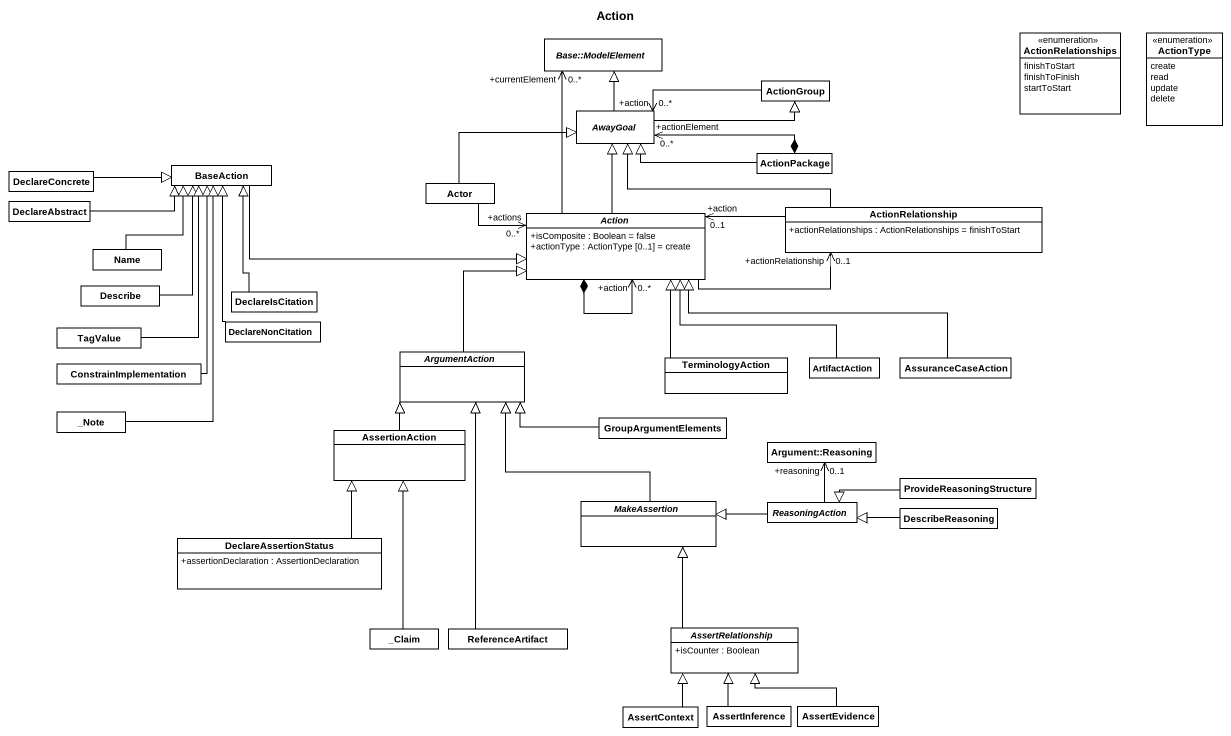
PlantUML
@startuml
title Action
hide circle
hide empty members
skinparam classAttributeIconSize 0
abstract class "Base::ModelElement" as Base_ModelElement
enum ActionRelationships {
  finishToStart
  finishToFinish
  startToStart
}
enum ActionType {
  create
  read
  update
  delete
}
class ActionGroup
abstract class AwayGoal
class BaseAction
class ActionPackage
class DeclareConcrete
class DeclareAbstract
class "Actor" as Actor_
class ActionRelationship {
  +actionRelationships : ActionRelationships = finishToStart
}
abstract class "Action" as Action_ {
  +isComposite : Boolean = false
  +actionType : ActionType [0..1] = create
}
class Describe
class Name
class DeclareNonCitation
class DeclareIsCitation
class TagValue
class ConstrainImplementation
abstract class ArgumentAction
class TerminologyAction
class ArtifactAction
class AssuranceCaseAction
class "_Note" as Note_
class AssertionAction
class GroupArgumentElements
class "Argument::Reasoning" as Argument_Reasoning
class ProvideReasoningStructure
abstract class MakeAssertion
abstract class ReasoningAction
class DescribeReasoning
class DeclareAssertionStatus {
  +assertionDeclaration : AssertionDeclaration
}
class "_Claim" as Claim
class ReferenceArtifact
abstract class AssertRelationship {
  +isCounter : Boolean
}
class AssertContext
class AssertInference
class AssertEvidence
ActionGroup -left-> "+action\n0..*" AwayGoal
AwayGoal -up-|> Base_ModelElement
AwayGoal -right-|> ActionGroup
BaseAction -right-|> Action_
ActionPackage *-left-> "+actionElement\n0..*" AwayGoal
ActionPackage -left-|> AwayGoal
DeclareConcrete -right-|> BaseAction
DeclareAbstract -right-|> BaseAction
Actor_ -right-|> AwayGoal
Actor_ -right-> "+actions\n0..*" Action_
ActionRelationship -left-|> AwayGoal
ActionRelationship -left-> "+action\n0..1" Action_
Action_ -up-> "+currentElement\n0..*" Base_ModelElement
Action_ -up-|> AwayGoal
Action_ -right-> "+actionRelationship\n0..1" ActionRelationship
Action_ *--> "+action\n0..*" Action_
Describe -up-|> BaseAction
Name -up-|> BaseAction
DeclareNonCitation -up-|> BaseAction
DeclareIsCitation -up-|> BaseAction
TagValue -up-|> BaseAction
ConstrainImplementation -up-|> BaseAction
ArgumentAction -up-|> Action_
TerminologyAction -up-|> Action_
ArtifactAction -left-|> Action_
AssuranceCaseAction -left-|> Action_
Note_ -up-|> BaseAction
AssertionAction -up-|> ArgumentAction
GroupArgumentElements -left-|> ArgumentAction
ProvideReasoningStructure -left-|> ReasoningAction
MakeAssertion -up-|> ArgumentAction
ReasoningAction -up-> "+reasoning\n0..1" Argument_Reasoning
ReasoningAction -left-|> MakeAssertion
DescribeReasoning -left-|> ReasoningAction
DeclareAssertionStatus -up-|> AssertionAction
Claim -up-|> AssertionAction
ReferenceArtifact -up-|> ArgumentAction
AssertRelationship -up-|> MakeAssertion
AssertContext -up-|> AssertRelationship
AssertInference -up-|> AssertRelationship
AssertEvidence -up-|> AssertRelationship
@enduml
